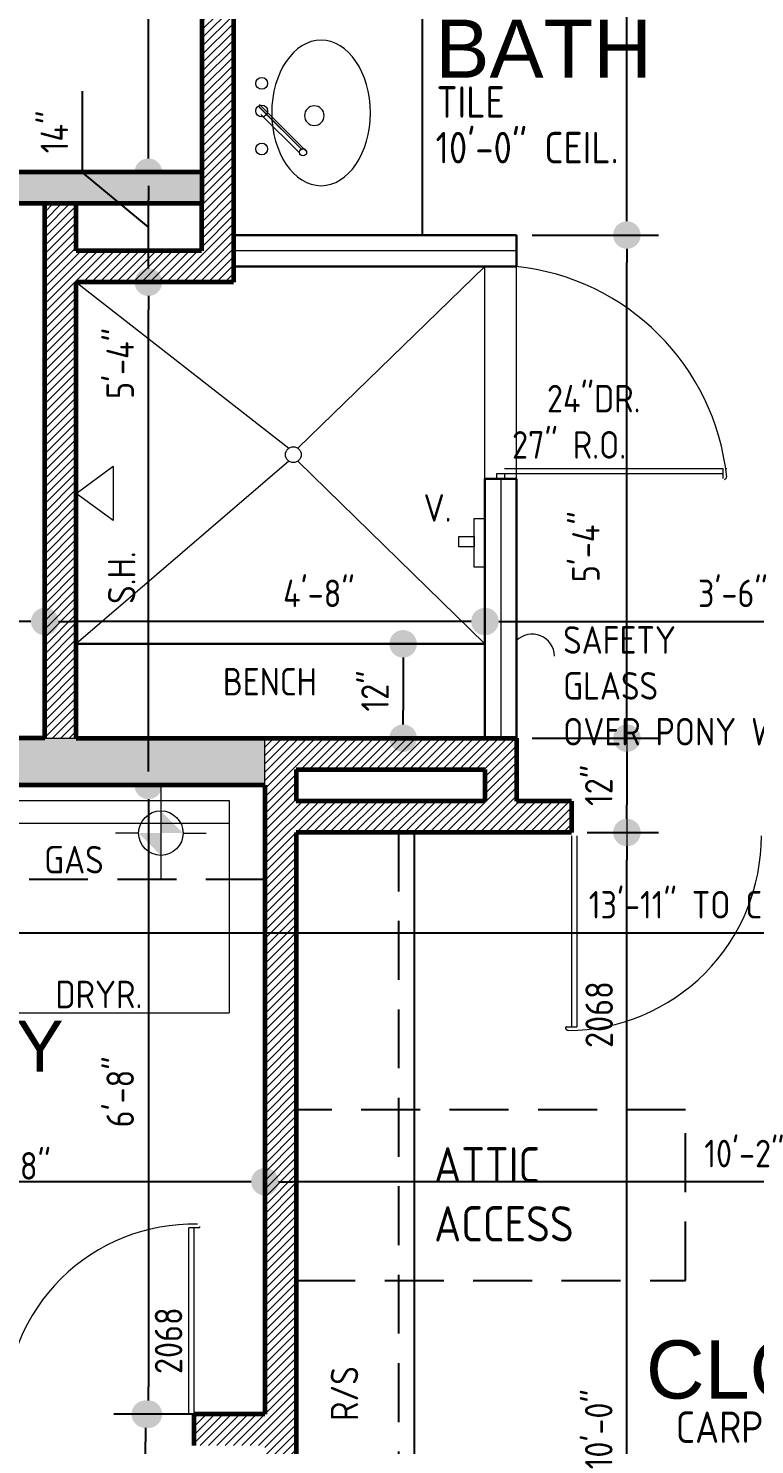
# Model space of a CAD drawing. Header units: feet. Extents: x 57903 to 63568, y -124112 to -112262.
# Drawn here: x 63215.2 to 63307.6, y -123624.6 to -123444.4 of the extents above; entities that cross this region are included whole.
import ezdxf

# ---------------------------------------------------------------- set-up
doc = ezdxf.new("R2010")
doc.units = ezdxf.units.FT
doc.header["$LTSCALE"] = 30
doc.header["$MEASUREMENT"] = 0
doc.linetypes.add('HIDDEN', pattern=[0.375, 0.25, -0.125])
doc.linetypes.add('Solid', pattern=[0])
for name, color, linetype in [('CABS-FLOORPLAN', 4, 'Continuous'), ('ELECTRICAL', 164, 'HIDDEN'), ('TEXT', 7, 'Continuous')]:
    doc.layers.add(name, color=color, linetype=linetype)
for name, color, linetype, lineweight in [('DIMS', 137, 'Continuous', 15), ('DOORS', 157, 'Continuous', 9), ('DOORTEXT', 253, 'Continuous', 20), ('ELECTRICAL WALLS', 65, 'Continuous', 9), ('FIXTURES', 2, 'Continuous', 15), ('HATCH', 123, 'Continuous', 0), ('L1', 251, 'Continuous', 13), ('MISC', 3, 'Continuous', 30), ('ROOM LBLS', 253, 'Continuous', 30), ('TEXT LBLS', 81, 'Continuous', 18), ('WALLS', 7, 'Continuous', 60)]:
    doc.layers.add(name, color=color, linetype=linetype, lineweight=lineweight)
doc.styles.add('ARCH', font='ARCHITXT.SHX')
doc.styles.add('SWIS72', font='swissel.ttf', dxfattribs={"height": 4.5})
doc.styles.add('TEXT1', font='ARCHITXT.shx')
doc.dimstyles.new('ARCHITECTURAL', dxfattribs={"dimtxt": 3.5, "dimasz": 3.5, "dimexe": 4, "dimexo": 2, "dimgap": 1.5, "dimtad": 1, "dimdec": 1, "dimzin": 3, "dimdsep": 46, "dimlunit": 4, "dimtxsty": 'ARCH', "dimblk": 'DOT', "dimcen": 0.0625, "dimadec": 0, "dimazin": 0, "dimtfac": 1, "dimtdec": 1, "dimtix": 1, "dimtofl": 0, "dimtmove": 1, "dimatfit": 2, "dimldrblk": 'DOTSMALL', "dimfxl": 1, "dimtolj": 1, "dimtzin": 0, "dimarcsym": 0})

# ---------------------------------------------------------------- blocks, each defined once
blk = doc.blocks.new('_Dot')
at = {"layer": 'DIMS', "color": 0, "lineweight": -2}
blk.add_line((-0.5, 0), (-1, 0), dxfattribs=at)
at = {"layer": 'DIMS', "color": 0, "const_width": 0.5}
blk.add_lwpolyline([(-0.25, 0, 1), (0.25, 0, 1)], format="xyb", close=True, dxfattribs=at)
blk = doc.blocks.new('*D726')
at = {"layer": 'Defpoints', "color": 0, "linetype": 'Solid', "transparency": 16777216}
for p in [(63177.31, -123581.18), (63245.31, -123586.34), (63177.31, -123591.16)]:
    blk.add_point(p, dxfattribs=at)
at = {"layer": 'DIMS', "color": 0, "linetype": 'Solid', "lineweight": -2, "transparency": 16777216}
for p, q in [((63177.31, -123583.18), (63177.31, -123595.16)), ((63245.31, -123588.34), (63245.31, -123595.16)), ((63241.81, -123591.16), (63180.81, -123591.16))]:
    blk.add_line(p, q, dxfattribs=at)
at = {"layer": 'DIMS', "color": 0, "linetype": 'Solid', "lineweight": -2, "transparency": 16777216, "xscale": 3.5, "yscale": 3.5, "zscale": 3.5, "rotation": 180}
blk.add_blockref('_Dot', (63177.31, -123591.16), dxfattribs=at)
at = {"layer": 'DIMS', "color": 0, "linetype": 'Solid', "lineweight": -2, "transparency": 16777216, "xscale": 3.5, "yscale": 3.5, "zscale": 3.5}
blk.add_blockref('_Dot', (63245.31, -123591.16), dxfattribs=at)
at = {"layer": 'DIMS', "color": 0, "linetype": 'Solid', "transparency": 16777216, "insert": (63213.58, -123589.15), "char_height": 3.5, "attachment_point": 5, "style": 'ARCH'}
blk.add_mtext('\\A1;5\'-8"', dxfattribs=at)
blk = doc.blocks.new('_DotSmall')
at = {"layer": 'DIMS', "color": 0, "const_width": 0.5}
blk.add_lwpolyline([(-0.0625, 0, 1), (0.0625, 0, 1)], format="xyb", close=True, dxfattribs=at)
blk = doc.blocks.new('*D727')
at = {"layer": 'Defpoints', "color": 0, "linetype": 'Solid', "transparency": 16777216}
for p in [(63367.31, -123582.89), (63245.31, -123586.34), (63245.31, -123591.16)]:
    blk.add_point(p, dxfattribs=at)
at = {"layer": 'DIMS', "color": 0, "linetype": 'Solid', "lineweight": -2, "transparency": 16777216}
for p, q in [((63367.31, -123584.89), (63367.31, -123595.16)), ((63245.31, -123588.34), (63245.31, -123595.16)), ((63363.81, -123591.16), (63248.81, -123591.16))]:
    blk.add_line(p, q, dxfattribs=at)
at = {"layer": 'DIMS', "color": 0, "linetype": 'Solid', "lineweight": -2, "transparency": 16777216, "xscale": 3.5, "yscale": 3.5, "zscale": 3.5, "rotation": 180}
blk.add_blockref('_Dot', (63245.31, -123591.16), dxfattribs=at)
at = {"layer": 'DIMS', "color": 0, "linetype": 'Solid', "lineweight": -2, "transparency": 16777216, "xscale": 3.5, "yscale": 3.5, "zscale": 3.5}
blk.add_blockref('_Dot', (63367.31, -123591.16), dxfattribs=at)
at = {"layer": 'DIMS', "color": 0, "linetype": 'Solid', "transparency": 16777216, "insert": (63306.31, -123587.58), "char_height": 3.5, "attachment_point": 5, "style": 'ARCH'}
blk.add_mtext('\\A1;10\'-2"', dxfattribs=at)
blk = doc.blocks.new('*D732')
at = {"layer": 'Defpoints', "color": 0, "linetype": 'Solid', "transparency": 16777216}
for p in [(63217.31, -123519.9), (63217.31, -123534.74), (63273.31, -123534.74)]:
    blk.add_point(p, dxfattribs=at)
at = {"layer": 'DIMS', "color": 0, "linetype": 'Solid', "lineweight": -2, "transparency": 16777216}
for p, q in [((63217.31, -123532.74), (63217.31, -123515.9)), ((63273.31, -123532.74), (63273.31, -123515.9)), ((63269.81, -123519.9), (63220.81, -123519.9))]:
    blk.add_line(p, q, dxfattribs=at)
at = {"layer": 'DIMS', "color": 0, "linetype": 'Solid', "lineweight": -2, "transparency": 16777216, "xscale": 3.5, "yscale": 3.5, "zscale": 3.5, "rotation": 180}
blk.add_blockref('_Dot', (63217.31, -123519.9), dxfattribs=at)
at = {"layer": 'DIMS', "color": 0, "linetype": 'Solid', "lineweight": -2, "transparency": 16777216, "xscale": 3.5, "yscale": 3.5, "zscale": 3.5}
blk.add_blockref('_Dot', (63273.31, -123519.9), dxfattribs=at)
at = {"layer": 'DIMS', "color": 0, "linetype": 'Solid', "transparency": 16777216, "insert": (63252.19, -123516.32), "char_height": 3.5, "attachment_point": 5, "style": 'ARCH'}
blk.add_mtext('\\A1;4\'-8"', dxfattribs=at)
blk = doc.blocks.new('*D733')
at = {"layer": 'Defpoints', "color": 0, "linetype": 'Solid', "transparency": 16777216}
for p in [(63149.31, -123519.9), (63149.31, -123532.74), (63217.31, -123534.74)]:
    blk.add_point(p, dxfattribs=at)
at = {"layer": 'DIMS', "color": 0, "linetype": 'Solid', "lineweight": -2, "transparency": 16777216}
for p, q in [((63149.31, -123530.74), (63149.31, -123515.9)), ((63217.31, -123532.74), (63217.31, -123515.9)), ((63213.81, -123519.9), (63152.81, -123519.9))]:
    blk.add_line(p, q, dxfattribs=at)
at = {"layer": 'DIMS', "color": 0, "linetype": 'Solid', "lineweight": -2, "transparency": 16777216, "xscale": 3.5, "yscale": 3.5, "zscale": 3.5, "rotation": 180}
blk.add_blockref('_Dot', (63149.31, -123519.9), dxfattribs=at)
at = {"layer": 'DIMS', "color": 0, "linetype": 'Solid', "lineweight": -2, "transparency": 16777216, "xscale": 3.5, "yscale": 3.5, "zscale": 3.5}
blk.add_blockref('_Dot', (63217.31, -123519.9), dxfattribs=at)
at = {"layer": 'DIMS', "color": 0, "linetype": 'Solid', "transparency": 16777216, "insert": (63174.01, -123516.32), "char_height": 3.5, "attachment_point": 5, "style": 'ARCH'}
blk.add_mtext('\\A1;5\'-8"', dxfattribs=at)
blk = doc.blocks.new('*D651')
at = {"layer": 'Defpoints', "color": 0, "linetype": 'Solid', "transparency": 16777216}
for p in [(63237.31, -123431.13), (63237.31, -123456.56), (63149.31, -123458.73)]:
    blk.add_point(p, dxfattribs=at)
at = {"layer": 'DIMS', "color": 0, "linetype": 'Solid', "lineweight": -2, "transparency": 16777216}
for p, q in [((63149.31, -123456.73), (63149.31, -123427.13)), ((63237.31, -123454.56), (63237.31, -123427.13)), ((63152.81, -123431.13), (63233.81, -123431.13))]:
    blk.add_line(p, q, dxfattribs=at)
at = {"layer": 'DIMS', "color": 0, "linetype": 'Solid', "lineweight": -2, "transparency": 16777216, "xscale": 3.5, "yscale": 3.5, "zscale": 3.5, "rotation": 180}
blk.add_blockref('_Dot', (63149.31, -123431.13), dxfattribs=at)
at = {"layer": 'DIMS', "color": 0, "linetype": 'Solid', "lineweight": -2, "transparency": 16777216, "xscale": 3.5, "yscale": 3.5, "zscale": 3.5}
blk.add_blockref('_Dot', (63237.31, -123431.13), dxfattribs=at)
at = {"layer": 'DIMS', "color": 0, "linetype": 'Solid', "transparency": 16777216, "insert": (63193.31, -123427.55), "char_height": 3.5, "attachment_point": 5, "style": 'ARCH'}
blk.add_mtext('\\A1;7\'-4" GB BRACE PANEL', dxfattribs=at)
blk = doc.blocks.new('*D652')
at = {"layer": 'Defpoints', "color": 0, "linetype": 'Solid', "transparency": 16777216}
for p in [(63367.31, -123431.51), (63237.31, -123441.22), (63367.31, -123461.55)]:
    blk.add_point(p, dxfattribs=at)
at = {"layer": 'DIMS', "color": 0, "linetype": 'Solid', "lineweight": -2, "transparency": 16777216}
for p, q in [((63237.31, -123439.22), (63237.31, -123427.51)), ((63367.31, -123459.55), (63367.31, -123427.51)), ((63240.81, -123431.51), (63363.81, -123431.51))]:
    blk.add_line(p, q, dxfattribs=at)
at = {"layer": 'DIMS', "color": 0, "linetype": 'Solid', "lineweight": -2, "transparency": 16777216, "xscale": 3.5, "yscale": 3.5, "zscale": 3.5, "rotation": 180}
blk.add_blockref('_Dot', (63237.31, -123431.51), dxfattribs=at)
at = {"layer": 'DIMS', "color": 0, "linetype": 'Solid', "lineweight": -2, "transparency": 16777216, "xscale": 3.5, "yscale": 3.5, "zscale": 3.5}
blk.add_blockref('_Dot', (63367.31, -123431.51), dxfattribs=at)
at = {"layer": 'DIMS', "color": 0, "linetype": 'Solid', "transparency": 16777216, "insert": (63308.95, -123427.92), "char_height": 3.5, "attachment_point": 5, "style": 'ARCH'}
blk.add_mtext('\\A1;10\'-10"', dxfattribs=at)
blk = doc.blocks.new('*D679')
at = {"layer": 'Defpoints', "color": 0, "linetype": 'Solid', "transparency": 16777216}
for p in [(63230.34, -123462.74), (63230.49, -123462.74), (63230.34, -123476.74)]:
    blk.add_point(p, dxfattribs=at)
at = {"layer": 'DIMS', "color": 0, "linetype": 'Solid', "lineweight": -2, "transparency": 16777216}
for p, q in [((63222.11, -123462.79), (63222.11, -123452.45)), ((63230.49, -123469.74), (63222.11, -123462.79)), ((63232.34, -123462.74), (63234.49, -123462.74)), ((63230.49, -123473.24), (63230.49, -123466.24)), ((63232.34, -123476.74), (63234.49, -123476.74))]:
    blk.add_line(p, q, dxfattribs=at)
at = {"layer": 'DIMS', "color": 0, "linetype": 'Solid', "lineweight": -2, "transparency": 16777216, "xscale": 3.5, "yscale": 3.5, "zscale": 3.5}
for p, rotation in [((63230.49, -123462.74), 90), ((63230.49, -123476.74), 270)]:
    blk.add_blockref('_Dot', p, dxfattribs=dict(at, rotation=rotation))
at = {"layer": 'DIMS', "color": 0, "linetype": 'Solid', "transparency": 16777216, "insert": (63218.53, -123457.62), "char_height": 3.5, "attachment_point": 5, "rotation": 90, "style": 'ARCH'}
blk.add_mtext('\\A1;14"', dxfattribs=at)
blk = doc.blocks.new('*D680')
at = {"layer": 'Defpoints', "color": 0, "linetype": 'Solid', "transparency": 16777216}
for p in [(63237.45, -123540.74), (63230.49, -123620.74), (63241.27, -123620.74)]:
    blk.add_point(p, dxfattribs=at)
at = {"layer": 'DIMS', "color": 0, "linetype": 'Solid', "lineweight": -2, "transparency": 16777216}
for p, q in [((63235.45, -123540.74), (63226.49, -123540.74)), ((63230.49, -123544.24), (63230.49, -123617.24)), ((63239.27, -123620.74), (63226.49, -123620.74))]:
    blk.add_line(p, q, dxfattribs=at)
at = {"layer": 'DIMS', "color": 0, "linetype": 'Solid', "lineweight": -2, "transparency": 16777216, "xscale": 3.5, "yscale": 3.5, "zscale": 3.5}
for p, rotation in [((63230.49, -123540.74), 90), ((63230.49, -123620.74), 270)]:
    blk.add_blockref('_Dot', p, dxfattribs=dict(at, rotation=rotation))
at = {"layer": 'DIMS', "color": 0, "linetype": 'Solid', "transparency": 16777216, "insert": (63226.91, -123579.73), "char_height": 3.5, "attachment_point": 5, "rotation": 90, "style": 'ARCH'}
blk.add_mtext('\\A1;6\'-8"', dxfattribs=at)
blk = doc.blocks.new('*D681')
at = {"layer": 'Defpoints', "color": 0, "linetype": 'Solid', "transparency": 16777216}
for p in [(63230.49, -123398.74), (63232.6, -123398.74), (63220.59, -123462.74)]:
    blk.add_point(p, dxfattribs=at)
at = {"layer": 'DIMS', "color": 0, "linetype": 'Solid', "lineweight": -2, "transparency": 16777216}
for p, q in [((63230.6, -123398.74), (63226.49, -123398.74)), ((63230.49, -123459.24), (63230.49, -123402.24)), ((63222.59, -123462.74), (63234.49, -123462.74))]:
    blk.add_line(p, q, dxfattribs=at)
at = {"layer": 'DIMS', "color": 0, "linetype": 'Solid', "lineweight": -2, "transparency": 16777216, "xscale": 3.5, "yscale": 3.5, "zscale": 3.5}
for p, rotation in [((63230.49, -123398.74), 90), ((63230.49, -123462.74), 270)]:
    blk.add_blockref('_Dot', p, dxfattribs=dict(at, rotation=rotation))
at = {"layer": 'DIMS', "color": 0, "linetype": 'Solid', "transparency": 16777216, "insert": (63225.49, -123418.13), "char_height": 3.5, "attachment_point": 5, "rotation": 90, "style": 'ARCH'}
blk.add_mtext('\\A1;5\'-4"', dxfattribs=at)
blk = doc.blocks.new('*D682')
at = {"layer": 'Defpoints', "color": 0, "linetype": 'Solid', "transparency": 16777216}
for p in [(63224.18, -123476.74), (63230.49, -123476.74), (63237.45, -123540.74)]:
    blk.add_point(p, dxfattribs=at)
at = {"layer": 'DIMS', "color": 0, "linetype": 'Solid', "lineweight": -2, "transparency": 16777216}
for p, q in [((63226.18, -123476.74), (63234.49, -123476.74)), ((63230.49, -123537.24), (63230.49, -123480.24)), ((63235.45, -123540.74), (63226.49, -123540.74))]:
    blk.add_line(p, q, dxfattribs=at)
at = {"layer": 'DIMS', "color": 0, "linetype": 'Solid', "lineweight": -2, "transparency": 16777216, "xscale": 3.5, "yscale": 3.5, "zscale": 3.5}
for p, rotation in [((63230.49, -123476.74), 90), ((63230.49, -123540.74), 270)]:
    blk.add_blockref('_Dot', p, dxfattribs=dict(at, rotation=rotation))
at = {"layer": 'DIMS', "color": 0, "linetype": 'Solid', "transparency": 16777216, "insert": (63226.91, -123487.07), "char_height": 3.5, "attachment_point": 5, "rotation": 90, "style": 'ARCH'}
blk.add_mtext('\\A1;5\'-4"', dxfattribs=at)
blk = doc.blocks.new('*D683')
at = {"layer": 'Defpoints', "color": 0, "linetype": 'Solid', "transparency": 16777216}
for p in [(63230.11, -123620.74), (63241.27, -123620.74), (63244.25, -123666.74)]:
    blk.add_point(p, dxfattribs=at)
at = {"layer": 'DIMS', "color": 0, "linetype": 'Solid', "lineweight": -2, "transparency": 16777216}
for p, q in [((63239.27, -123620.74), (63226.11, -123620.74)), ((63230.11, -123663.24), (63230.11, -123624.24)), ((63242.25, -123666.74), (63226.11, -123666.74))]:
    blk.add_line(p, q, dxfattribs=at)
at = {"layer": 'DIMS', "color": 0, "linetype": 'Solid', "lineweight": -2, "transparency": 16777216, "xscale": 3.5, "yscale": 3.5, "zscale": 3.5}
for p, rotation in [((63230.11, -123620.74), 90), ((63230.11, -123666.74), 270)]:
    blk.add_blockref('_Dot', p, dxfattribs=dict(at, rotation=rotation))
at = {"layer": 'DIMS', "color": 0, "linetype": 'Solid', "transparency": 16777216, "insert": (63226.91, -123633.75), "char_height": 3.5, "attachment_point": 5, "rotation": 90, "style": 'ARCH'}
blk.add_mtext('\\A1;3\'-10"', dxfattribs=at)
blk = doc.blocks.new('*D692')
at = {"layer": 'Defpoints', "color": 0, "linetype": 'Solid', "transparency": 16777216}
for p in [(63284.31, -123546.74), (63291.37, -123546.74), (63300.12, -123666.74)]:
    blk.add_point(p, dxfattribs=at)
at = {"layer": 'DIMS', "color": 0, "linetype": 'Solid', "lineweight": -2, "transparency": 16777216}
for p, q in [((63286.31, -123546.74), (63295.37, -123546.74)), ((63291.37, -123663.24), (63291.37, -123550.24)), ((63298.12, -123666.74), (63287.37, -123666.74))]:
    blk.add_line(p, q, dxfattribs=at)
at = {"layer": 'DIMS', "color": 0, "linetype": 'Solid', "lineweight": -2, "transparency": 16777216, "xscale": 3.5, "yscale": 3.5, "zscale": 3.5}
for p, rotation in [((63291.37, -123546.74), 90), ((63291.37, -123666.74), 270)]:
    blk.add_blockref('_Dot', p, dxfattribs=dict(at, rotation=rotation))
at = {"layer": 'DIMS', "color": 0, "linetype": 'Solid', "transparency": 16777216, "insert": (63287.79, -123622.65), "char_height": 3.5, "attachment_point": 5, "rotation": 90, "style": 'ARCH'}
blk.add_mtext('\\A1;10\'-0"', dxfattribs=at)
blk = doc.blocks.new('*D693')
at = {"layer": 'Defpoints', "color": 0, "linetype": 'Solid', "transparency": 16777216}
for p in [(63277.31, -123470.74), (63291.37, -123470.74), (63277.31, -123534.74)]:
    blk.add_point(p, dxfattribs=at)
at = {"layer": 'DIMS', "color": 0, "linetype": 'Solid', "lineweight": -2, "transparency": 16777216}
for p, q in [((63279.31, -123470.74), (63295.37, -123470.74)), ((63291.37, -123531.24), (63291.37, -123474.24)), ((63279.31, -123534.74), (63295.37, -123534.74))]:
    blk.add_line(p, q, dxfattribs=at)
at = {"layer": 'DIMS', "color": 0, "linetype": 'Solid', "lineweight": -2, "transparency": 16777216, "xscale": 3.5, "yscale": 3.5, "zscale": 3.5}
for p, rotation in [((63291.37, -123470.74), 90), ((63291.37, -123534.74), 270)]:
    blk.add_blockref('_Dot', p, dxfattribs=dict(at, rotation=rotation))
at = {"layer": 'DIMS', "color": 0, "linetype": 'Solid', "transparency": 16777216, "insert": (63286.15, -123510.38), "char_height": 3.5, "attachment_point": 5, "rotation": 90, "style": 'ARCH'}
blk.add_mtext('\\A1;5\'-4"', dxfattribs=at)
blk = doc.blocks.new('*D694')
at = {"layer": 'Defpoints', "color": 0, "linetype": 'Solid', "transparency": 16777216}
for p in [(63271.31, -123400.74), (63291.37, -123400.74), (63277.31, -123470.74)]:
    blk.add_point(p, dxfattribs=at)
at = {"layer": 'DIMS', "color": 0, "linetype": 'Solid', "lineweight": -2, "transparency": 16777216}
for p, q in [((63273.31, -123400.74), (63295.37, -123400.74)), ((63291.37, -123467.24), (63291.37, -123404.24)), ((63279.31, -123470.74), (63295.37, -123470.74))]:
    blk.add_line(p, q, dxfattribs=at)
at = {"layer": 'DIMS', "color": 0, "linetype": 'Solid', "lineweight": -2, "transparency": 16777216, "xscale": 3.5, "yscale": 3.5, "zscale": 3.5}
for p, rotation in [((63291.37, -123400.74), 90), ((63291.37, -123470.74), 270)]:
    blk.add_blockref('_Dot', p, dxfattribs=dict(at, rotation=rotation))
at = {"layer": 'DIMS', "color": 0, "linetype": 'Solid', "transparency": 16777216, "insert": (63287.79, -123410.14), "char_height": 3.5, "attachment_point": 5, "rotation": 90, "style": 'ARCH'}
blk.add_mtext('\\A1;5\'-10"', dxfattribs=at)
blk = doc.blocks.new('*D696')
at = {"layer": 'Defpoints', "color": 0, "linetype": 'Solid', "transparency": 16777216}
for p in [(63277.31, -123534.74), (63284.31, -123546.74), (63291.37, -123546.74)]:
    blk.add_point(p, dxfattribs=at)
at = {"layer": 'DIMS', "color": 0, "linetype": 'Solid', "lineweight": -2, "transparency": 16777216}
for p, q in [((63279.31, -123534.74), (63295.37, -123534.74)), ((63291.37, -123538.24), (63291.37, -123543.24)), ((63286.31, -123546.74), (63295.37, -123546.74))]:
    blk.add_line(p, q, dxfattribs=at)
at = {"layer": 'DIMS', "color": 0, "linetype": 'Solid', "lineweight": -2, "transparency": 16777216, "xscale": 3.5, "yscale": 3.5, "zscale": 3.5}
for p, rotation in [((63291.37, -123534.74), 90), ((63291.37, -123546.74), 270)]:
    blk.add_blockref('_Dot', p, dxfattribs=dict(at, rotation=rotation))
at = {"layer": 'DIMS', "color": 0, "linetype": 'Solid', "transparency": 16777216, "insert": (63287.79, -123540.74), "char_height": 3.5, "attachment_point": 5, "rotation": 90, "style": 'ARCH'}
blk.add_mtext('\\A1;12"', dxfattribs=at)
blk = doc.blocks.new('*D708')
at = {"layer": 'Defpoints', "color": 0, "linetype": 'Solid', "transparency": 16777216}
for p in [(63367.31, -123527.28), (63200.31, -123532.74), (63367.31, -123559.52)]:
    blk.add_point(p, dxfattribs=at)
at = {"layer": 'DIMS', "color": 0, "linetype": 'Solid', "lineweight": -2, "transparency": 16777216}
for p, q in [((63367.31, -123529.28), (63367.31, -123563.52)), ((63200.31, -123534.74), (63200.31, -123563.52)), ((63203.81, -123559.52), (63363.81, -123559.52))]:
    blk.add_line(p, q, dxfattribs=at)
at = {"layer": 'DIMS', "color": 0, "linetype": 'Solid', "lineweight": -2, "transparency": 16777216, "xscale": 3.5, "yscale": 3.5, "zscale": 3.5, "rotation": 180}
blk.add_blockref('_Dot', (63200.31, -123559.52), dxfattribs=at)
at = {"layer": 'DIMS', "color": 0, "linetype": 'Solid', "lineweight": -2, "transparency": 16777216, "xscale": 3.5, "yscale": 3.5, "zscale": 3.5}
blk.add_blockref('_Dot', (63367.31, -123559.52), dxfattribs=at)
at = {"layer": 'DIMS', "color": 0, "linetype": 'Solid', "transparency": 16777216, "insert": (63307.03, -123555.93), "char_height": 3.5, "attachment_point": 5, "style": 'ARCH'}
blk.add_mtext('\\A1;13\'-11" TO CL. TO W.C.', dxfattribs=at)
blk = doc.blocks.new('*D744')
at = {"layer": 'Defpoints', "color": 0, "linetype": 'Solid', "transparency": 16777216}
for p in [(63273.31, -123522.74), (63262.9, -123534.74), (63273.31, -123534.74)]:
    blk.add_point(p, dxfattribs=at)
at = {"layer": 'DIMS', "color": 0, "linetype": 'Solid', "lineweight": -2, "transparency": 16777216}
for p, q in [((63271.31, -123522.74), (63258.9, -123522.74)), ((63262.9, -123526.24), (63262.9, -123531.24)), ((63271.31, -123534.74), (63258.9, -123534.74))]:
    blk.add_line(p, q, dxfattribs=at)
at = {"layer": 'DIMS', "color": 0, "linetype": 'Solid', "lineweight": -2, "transparency": 16777216, "xscale": 3.5, "yscale": 3.5, "zscale": 3.5}
for p, rotation in [((63262.9, -123522.74), 90), ((63262.9, -123534.74), 270)]:
    blk.add_blockref('_Dot', p, dxfattribs=dict(at, rotation=rotation))
at = {"layer": 'DIMS', "color": 0, "linetype": 'Solid', "transparency": 16777216, "insert": (63259.32, -123528.74), "char_height": 3.5, "attachment_point": 5, "rotation": 90, "style": 'ARCH'}
blk.add_mtext('\\A1;12"', dxfattribs=at)
blk = doc.blocks.new('*D750')
at = {"layer": 'Defpoints', "color": 0, "linetype": 'Solid', "transparency": 16777216}
for p in [(63271.31, -123400.74), (63291.37, -123400.74), (63277.31, -123470.74)]:
    blk.add_point(p, dxfattribs=at)
at = {"layer": 'DIMS', "color": 0, "linetype": 'Solid', "lineweight": -2, "transparency": 16777216}
for p, q in [((63273.31, -123400.74), (63295.37, -123400.74)), ((63291.37, -123467.24), (63291.37, -123404.24)), ((63279.31, -123470.74), (63295.37, -123470.74))]:
    blk.add_line(p, q, dxfattribs=at)
at = {"layer": 'DIMS', "color": 0, "linetype": 'Solid', "lineweight": -2, "transparency": 16777216, "xscale": 3.5, "yscale": 3.5, "zscale": 3.5}
for p, rotation in [((63291.37, -123400.74), 90), ((63291.37, -123470.74), 270)]:
    blk.add_blockref('_Dot', p, dxfattribs=dict(at, rotation=rotation))
at = {"layer": 'DIMS', "color": 0, "linetype": 'Solid', "transparency": 16777216, "insert": (63287.79, -123410.14), "char_height": 3.5, "attachment_point": 5, "rotation": 90, "style": 'ARCH'}
blk.add_mtext('\\A1;5\'-10"', dxfattribs=at)
blk = doc.blocks.new('*D615')
at = {"layer": 'Defpoints', "color": 0, "linetype": 'Solid', "transparency": 16777216}
for p in [(63315.31, -123519.9), (63273.31, -123522.74), (63315.31, -123527.1)]:
    blk.add_point(p, dxfattribs=at)
at = {"layer": 'DIMS', "color": 0, "linetype": 'Solid', "lineweight": -2, "transparency": 16777216}
for p, q in [((63273.31, -123520.74), (63273.31, -123515.9)), ((63315.31, -123525.1), (63315.31, -123515.9)), ((63276.81, -123519.9), (63311.81, -123519.9))]:
    blk.add_line(p, q, dxfattribs=at)
at = {"layer": 'DIMS', "color": 0, "linetype": 'Solid', "lineweight": -2, "transparency": 16777216, "xscale": 3.5, "yscale": 3.5, "zscale": 3.5, "rotation": 180}
blk.add_blockref('_Dot', (63273.31, -123519.9), dxfattribs=at)
at = {"layer": 'DIMS', "color": 0, "linetype": 'Solid', "lineweight": -2, "transparency": 16777216, "xscale": 3.5, "yscale": 3.5, "zscale": 3.5}
blk.add_blockref('_Dot', (63315.31, -123519.9), dxfattribs=at)
at = {"layer": 'DIMS', "color": 0, "linetype": 'Solid', "transparency": 16777216, "insert": (63304.85, -123516.32), "char_height": 3.5, "attachment_point": 5, "style": 'ARCH'}
blk.add_mtext('\\A1;3\'-6"', dxfattribs=at)

msp = doc.modelspace()

# ---------------------------------------------------------------- hatches: boundary and pattern name
at = {"layer": 'HATCH', "linetype": 'Solid'}
h = msp.add_hatch(dxfattribs=at)
h.set_pattern_fill('ANSI31', color=256, scale=6, style=0)
h.set_pattern_definition([(45, (-23264.375, -1250.8358), (-0.530330086, 0.530330086), [])])
h.paths.add_polyline_path([(63221.31, -123466.74), (63221.31, -123472.74), (63237.23, -123472.74), (63237.23, -123466.74)], flags=16)
h.paths.add_polyline_path([(63153.31, -123534.74), (63153.31, -123540.74), (63153.31, -123544.74), (63149.31, -123544.74), (63149.31, -123497.34), (63153.31, -123497.34)])
h.paths.add_polyline_path([(63237.31, -123466.74), (63217.31, -123466.74), (63217.31, -123534.74), (63221.31, -123534.74), (63221.31, -123476.74), (63241.31, -123476.74), (63241.31, -123394.74), (63231.5, -123394.74), (63231.5, -123398.74), (63237.31, -123398.74)])
h.paths.add_polyline_path([(63153.31, -123466.74), (63149.31, -123466.74), (63149.31, -123473.34), (63153.31, -123473.34)])
at = {"layer": 'HATCH'}
h = msp.add_hatch(color=9, dxfattribs=at)
h.dxf.hatch_style = 1
h.set_gradient(color1=(199, 200, 202), color2=(147, 149, 152), name='INVCYLINDER')
h.paths.add_polyline_path([(63025.7, -123493.35), (63025.7, -123493.21), (63025.33, -123493.21), (63025.33, -123493.35)])
h.paths.add_polyline_path([(63153.31, -123534.74), (63217.31, -123534.74), (63221.31, -123534.74), (63245.31, -123534.74), (63245.31, -123540.74), (63181.31, -123540.74), (63177.31, -123540.74), (63153.31, -123540.74)])
h.paths.add_polyline_path([(63213.82, -123540.74), (63186.87, -123540.74), (63186.87, -123534.74), (63213.82, -123534.74)], flags=17)
h.paths.add_polyline_path([(63087.31, -123532.24), (63093.31, -123532.24), (63093.31, -123560.74), (63087.31, -123560.74)])
h.paths.add_polyline_path([(63093.31, -123503.26), (63087.31, -123503.26), (63087.31, -123494.74), (63087.31, -123490.74), (63087.31, -123462.74), (63093.31, -123462.74)])
at = {"layer": 'HATCH', "linetype": 'Solid'}
msp.add_hatch(color=256, dxfattribs=at).paths.add_polyline_path([(63237.31, -123462.74), (63149.31, -123462.74), (63149.31, -123466.74), (63237.31, -123466.74)])
h = msp.add_hatch(dxfattribs=at)
h.set_pattern_fill('ANSI31', color=256, scale=6, style=0)
h.paths.add_polyline_path([(63277.31, -123534.74), (63245.31, -123534.74), (63245.31, -123540.74), (63245.31, -123620.74), (63236.31, -123620.74), (63236.31, -123624.74), (63245.31, -123624.74), (63245.31, -123660.74), (63249.31, -123660.74), (63249.31, -123546.74), (63284.31, -123546.74), (63284.31, -123542.74), (63277.31, -123542.74)])
h.paths.add_polyline_path([(63249.31, -123538.74), (63273.31, -123538.74), (63273.31, -123542.74), (63249.31, -123542.74)], flags=16)

# ---------------------------------------------------------------- linework, layer by layer
at = {"layer": 'CABS-FLOORPLAN', "color": 4}
for p, q in [((63265.31, -123400.74), (63265.31, -123470.74)), ((63264.31, -123546.74), (63264.31, -123645.74))]:
    msp.add_line(p, q, dxfattribs=at)
at = {"layer": 'CABS-FLOORPLAN', "color": 4, "linetype": 'HIDDEN'}
for p, q in [((63262.31, -123546.74), (63262.31, -123647.74)), ((63245.31, -123552.74), (63181.06, -123552.74))]:
    msp.add_line(p, q, dxfattribs=at)
at = {"layer": 'DIMS', "linetype": 'Solid'}
msp.add_line((63291.37, -123531.24), (63291.37, -123550.24), dxfattribs=at)
at = {"layer": 'DIMS'}
msp.add_arc((63279.32, -123524.35), 2.85, 1.1445, 134.9094, dxfattribs=at)
at = {"layer": 'DOORS'}
for p, q in [((63275.81, -123500.42), (63303.62, -123500.42)), ((63275.81, -123501.09), (63303.62, -123501.09)), ((63303.62, -123501.7), (63303.62, -123500.42)), ((63304.05, -123500.42), (63304.06, -123500.42)), ((63284.31, -123547.15), (63284.31, -123571.47)), ((63284.98, -123547.15), (63284.98, -123571.47)), ((63283.69, -123571.47), (63284.98, -123571.47)), ((63284.98, -123571.9), (63284.98, -123571.91)), ((63235.64, -123620.74), (63235.64, -123597.02)), ((63236.92, -123597.02), (63235.64, -123597.02)), ((63236.31, -123620.74), (63236.31, -123597.02))]:
    msp.add_line(p, q, dxfattribs=at)
msp.add_lwpolyline([(63275.81, -123501.74), (63274.81, -123501.74), (63274.81, -123501.07), (63275.81, -123501.07)], close=True, dxfattribs=at)
for centre, radius, start, end in [((63274.12, -123504.68), 30.11, 6.0503, 84.0167), ((63303.72, -123501.5), 0.336, 278.8942, 359.0078), ((63283.8, -123547.24), 24.67, 270.1959, 0.2043), ((63283.69, -123571.6), 0.134, 90, 188.8942), ((63283.89, -123571.57), 0.336, 188.8942, 269.0078), ((63236.2, -123620.46), 23.89, 88.7285, 180.671), ((63236.92, -123596.88), 0.134, 270, 8.8942)]:
    msp.add_arc(centre, radius, start, end, dxfattribs=at)
at = {"layer": 'ELECTRICAL'}
msp.add_lwpolyline([(63249.31, -123582.04), (63249.31, -123603.74), (63298.82, -123603.74), (63298.82, -123582.04)], close=True, dxfattribs=at)
at = {"layer": 'ELECTRICAL WALLS', "color": 251}
for p, q in [((63211.73, -123542.66), (63240.76, -123542.66)), ((63240.76, -123542.66), (63240.76, -123569.69)), ((63211.73, -123545.56), (63240.76, -123545.56)), ((63211.73, -123569.69), (63240.76, -123569.69))]:
    msp.add_line(p, q, dxfattribs=at)
at = {"layer": 'FIXTURES'}
for points in [[(63226.02, -123507.07), (63221.31, -123503.61), (63226.02, -123500.14)], [(63273.31, -123506.81), (63273.31, -123513), (63271.92, -123513), (63271.92, -123506.81)], [(63271.92, -123509.08), (63271.92, -123510.39), (63269.99, -123510.39), (63269.99, -123509.08)]]:
    msp.add_lwpolyline(points, close=True, dxfattribs=at)
at = {"layer": 'HATCH', "linetype": 'Solid'}
for p, q in [((63217.31, -123534.74), (63221.31, -123534.74)), ((63245.31, -123540.74), (63245.31, -123534.74))]:
    msp.add_line(p, q, dxfattribs=at)
at = {"layer": 'L1', "color": 12, "linetype": 'Continuous', "extrusion": (0.707107, 0.707107, -1.83772e-16)}
msp.add_line((63244.82, -123455.39, 11), (63249.72, -123460.29, 11), dxfattribs=at)
at = {"layer": 'L1', "linetype": 'Solid'}
for p, q in [((63277.31, -123472.74), (63241.31, -123472.74)), ((63277.31, -123472.74), (63241.31, -123472.74)), ((63273.31, -123474.74), (63249.5, -123497.85)), ((63273.31, -123501.74), (63273.31, -123474.74)), ((63277.31, -123501.74), (63277.31, -123474.74)), ((63221.31, -123476.74), (63248.37, -123497.85)), ((63248.37, -123499.51), (63221.31, -123522.74)), ((63249.5, -123499.51), (63273.31, -123522.74)), ((63275.31, -123501.74), (63275.31, -123534.74))]:
    msp.add_line(p, q, dxfattribs=at)
at = {"layer": 'L1', "color": 12, "linetype": 'Continuous'}
for centre, radius in [((63244.91, -123451.45, 8.5), 0.75), ((63244.91, -123454.95, 8.5), 0.75), ((63244.91, -123459.79, 8.5), 0.75), ((63250.17, -123460.21, 0.25), 0.456)]:
    msp.add_circle(centre, radius, dxfattribs=at)
at = {"layer": 'L1', "linetype": 'Solid'}
msp.add_circle((63248.93, -123498.68), 1, dxfattribs=at)
at = {"layer": 'L1', "color": 12, "linetype": 'Continuous'}
for start, end in [(90, 270), (270, 90)]:
    msp.add_arc((63251.6, -123455.55), 1.25, start, end, dxfattribs=at)
at = {"layer": 'L1', "color": 12, "linetype": 'Continuous', "extrusion": (0, 0, -1)}
msp.add_ellipse((63252.46, -123455.2, 8), major_axis=(0, -9.26), ratio=0.677743, dxfattribs=at)
at = {"layer": 'L1', "color": 12, "linetype": 'Continuous'}
for points in [[(63250.04, -123459.88, 19.5), (63250.04, -123459.88, 18.75), (63244.47, -123454.31, 18.75), (63244.82, -123454.67, 19.5)], [(63244.65, -123454.15, 9.5), (63245.71, -123455.21, 9.5), (63245.71, -123455.21, 10.25), (63245, -123454.51, 10.25)], [(63250.57, -123460.08, 11), (63250.57, -123460.08, 10.25), (63245, -123454.51, 10.25), (63245.35, -123454.86, 11)]]:
    msp.add_3dface(points, dxfattribs=at)
at = {"layer": 'MISC'}
for p, q in [((63241.31, -123470.74), (63277.31, -123470.74)), ((63241.31, -123470.74), (63277.31, -123470.74)), ((63277.31, -123470.74), (63277.31, -123474.74)), ((63277.31, -123470.74), (63277.31, -123474.74)), ((63241.31, -123474.74), (63277.31, -123474.74)), ((63241.31, -123474.74), (63277.31, -123474.74)), ((63273.31, -123501.74), (63273.31, -123534.74)), ((63273.31, -123501.74), (63277.31, -123501.74)), ((63277.31, -123501.74), (63277.31, -123534.74))]:
    msp.add_line(p, q, dxfattribs=at)
at = {"layer": 'MISC', "linetype": 'Solid'}
msp.add_line((63221.31, -123522.74), (63273.31, -123522.74), dxfattribs=at)
at = {"layer": 'TEXT LBLS'}
for p, q in [((63232.08, -123540.74), (63232.08, -123552.59)), ((63229.25, -123546.82), (63226.31, -123546.82)), ((63234.91, -123546.82), (63237.85, -123546.82))]:
    msp.add_line(p, q, dxfattribs=at)
msp.add_circle((63232.08, -123546.82), 2.83, dxfattribs=at)
msp.add_solid([(63234.91, -123546.82), (63232.08, -123543.99), (63229.25, -123546.82), (63232.08, -123549.65)], dxfattribs=at)
at = {"layer": 'WALLS'}
for p, q in [((63237.31, -123398.74), (63237.31, -123466.74)), ((63241.31, -123400.74), (63241.31, -123476.74)), ((63241.31, -123400.74), (63241.31, -123476.74)), ((63237.31, -123462.74), (63149.31, -123462.74)), ((63237.31, -123466.74), (63149.31, -123466.74)), ((63217.31, -123534.74), (63217.31, -123466.74)), ((63221.31, -123472.74), (63221.31, -123466.74)), ((63237.23, -123466.74), (63221.31, -123466.74)), ((63237.23, -123466.74), (63237.23, -123472.74)), ((63237.23, -123472.74), (63221.31, -123472.74)), ((63221.31, -123534.74), (63221.31, -123476.74)), ((63241.31, -123476.74), (63221.31, -123476.74)), ((63217.31, -123534.74), (63153.31, -123534.74)), ((63249.31, -123538.74), (63249.31, -123542.74)), ((63245.31, -123540.74), (63181.31, -123540.74)), ((63245.31, -123540.74), (63245.31, -123620.74)), ((63273.31, -123542.74), (63249.31, -123542.74)), ((63284.31, -123542.74), (63277.31, -123542.74)), ((63284.31, -123542.74), (63284.31, -123546.74)), ((63249.31, -123546.74), (63249.31, -123660.74)), ((63284.31, -123546.74), (63249.31, -123546.74)), ((63245.31, -123620.74), (63236.31, -123620.74)), ((63236.31, -123624.74), (63236.31, -123620.74))]:
    msp.add_line(p, q, dxfattribs=at)
at = {"layer": 'WALLS', "linetype": 'Solid'}
for p, q in [((63221.31, -123534.74), (63277.31, -123534.74)), ((63249.31, -123534.74), (63273.31, -123534.74)), ((63277.31, -123534.74), (63277.31, -123542.74)), ((63249.31, -123538.74), (63273.31, -123538.74)), ((63273.31, -123538.74), (63273.31, -123542.74))]:
    msp.add_line(p, q, dxfattribs=at)

# ---------------------------------------------------------------- texts
at = {"layer": 'DOORTEXT', "color": 7, "style": 'TEXT1'}
for s, p in [('24"DR.', (63281.2, -123493.3)), ('27" R.O.', (63276.76, -123499.18))]:
    msp.add_text(s, height=3.5, dxfattribs=at).set_placement(p)
for p in [(63289.59, -123574.15), (63234.81, -123615.63)]:
    msp.add_text('2068', height=3.5, rotation=90, dxfattribs=at).set_placement(p)
at = {"layer": 'DOORTEXT', "color": 7, "insert": (63283.26, -123520.5), "char_height": 3.5, "width": 57.285, "attachment_point": 1, "style": 'TEXT1'}
msp.add_mtext('SAFETY\\PGLASS\\POVER PONY WALL', dxfattribs=at)
at = {"layer": 'ROOM LBLS'}
for s, height, style, p in [('BATH', 7.4, 'SWIS72', (63266.99, -123450.73)), ('BENCH ', 3.5, 'TEXT1', (63239.97, -123529.31)), ('UTILITY ', 6.5, 'SWIS72', (63185.92, -123577.17)), ('CLOSET', 7.4, 'SWIS72', (63293.79, -123618.75))]:
    msp.add_text(s, height=height, dxfattribs=dict(at, style=style)).set_placement(p)
at = {"layer": 'TEXT', "style": 'TEXT1'}
for s, p in [('V.', (63265.5, -123507.2)), ('V.', (63265.5, -123507.2)), ('DRYR.', (63218.67, -123569.09))]:
    msp.add_text(s, height=3.5, dxfattribs=at).set_placement(p)
for s, p in [('S.H.', (63228.84, -123517.66)), ('R/S', (63257.19, -123621.6))]:
    msp.add_text(s, height=3.5, rotation=90, dxfattribs=at).set_placement(p)
at = {"layer": 'TEXT', "color": 7, "linetype": 'Solid', "insert": (63266.84, -123586.77), "char_height": 4.5, "width": 48.0246, "attachment_point": 1, "style": 'TEXT1'}
msp.add_mtext('ATTIC\\PACCESS  ', dxfattribs=at)
at = {"layer": 'TEXT LBLS', "color": 253, "style": 'TEXT1'}
for s, p in [('TILE', (63267.14, -123455.81)), ('10\'-0" CEIL.', (63267.02, -123461.62)), ('CARPET', (63297.59, -123624.39))]:
    msp.add_text(s, height=4, dxfattribs=at).set_placement(p)
at = {"layer": 'TEXT LBLS', "style": 'TEXT1'}
msp.add_text('GAS', height=3.5, dxfattribs=at).set_placement((63217.24, -123551.95))

# ---------------------------------------------------------------- dimensions: what is measured, and where the dimension line sits
at = {"layer": 'DIMS', "linetype": 'Solid'}
for base, p1, p2, angle, picture, middle in [((63230.49, -123398.74), (63220.59, -123462.74), (63232.6, -123398.74), 90, '*D681', (63229.07, -123418.13)), ((63291.37, -123400.74), (63277.31, -123470.74), (63271.31, -123400.74), 90, '*D694', (63291.37, -123410.14)), ((63291.37, -123400.74), (63277.31, -123470.74), (63271.31, -123400.74), 90, '*D750', (63291.37, -123410.14)), ((63367.31, -123431.51), (63237.31, -123441.22), (63367.31, -123461.55), 180, '*D652', (63308.95, -123431.51)), ((63291.37, -123470.74), (63277.31, -123534.74), (63277.31, -123470.74), 90, '*D693', (63289.74, -123510.38)), ((63230.49, -123476.74), (63237.45, -123540.74), (63224.18, -123476.74), 90, '*D682', (63230.49, -123487.07)), ((63315.31, -123519.9), (63273.31, -123522.74), (63315.31, -123527.1), 180, '*D615', (63304.85, -123519.9)), ((63230.49, -123620.74), (63237.45, -123540.74), (63241.27, -123620.74), 90, '*D680', (63230.49, -123579.73)), ((63291.37, -123546.74), (63300.12, -123666.74), (63284.31, -123546.74), 90, '*D692', (63291.37, -123622.65)), ((63230.11, -123620.74), (63244.25, -123666.74), (63241.27, -123620.74), 90, '*D683', (63230.49, -123633.75))]:
    dim = msp.add_linear_dim(base=base, p1=p1, p2=p2, angle=angle, dimstyle='ARCHITECTURAL', dxfattribs=at)
    dim.commit()
    dim.dimension.update_dxf_attribs({"geometry": picture, "text_midpoint": middle, "dimtype": 160})
for base, p1, p2, angle, text, picture, middle in [((63237.31, -123431.13), (63149.31, -123458.73), (63237.31, -123456.56), 180, '<> GB BRACE PANEL', '*D651', (63193.31, -123427.55)), ((63262.9, -123534.74), (63273.31, -123522.74), (63273.31, -123534.74), 90, '12"', '*D744', (63259.32, -123528.74)), ((63291.37, -123546.74), (63277.31, -123534.74), (63284.31, -123546.74), 90, '12"', '*D696', (63287.79, -123540.74))]:
    dim = msp.add_linear_dim(base=base, p1=p1, p2=p2, angle=angle, text=text, dimstyle='ARCHITECTURAL', dxfattribs=at)
    dim.commit()
    dim.dimension.update_dxf_attribs({"geometry": picture, "text_midpoint": middle})
for base, p1, p2, angle, text, picture, middle in [((63230.49, -123462.74), (63230.34, -123476.74), (63230.34, -123462.74), 90, '14"', '*D679', (63222.11, -123461.29)), ((63367.31, -123559.52), (63200.31, -123532.74), (63367.31, -123527.28), 180, '<> TO CL. TO W.C.', '*D708', (63307.03, -123559.52))]:
    dim = msp.add_linear_dim(base=base, p1=p1, p2=p2, angle=angle, text=text, dimstyle='ARCHITECTURAL', dxfattribs=at)
    dim.commit()
    dim.dimension.update_dxf_attribs({"geometry": picture, "text_midpoint": middle, "dimtype": 160})
for base, p1, p2, picture, middle in [((63149.31, -123519.9), (63217.31, -123534.74), (63149.31, -123532.74), '*D733', (63174.01, -123519.9)), ((63217.31, -123519.9), (63273.31, -123534.74), (63217.31, -123534.74), '*D732', (63252.19, -123519.9)), ((63177.31, -123591.16), (63245.31, -123586.34), (63177.31, -123581.18), '*D726', (63213.58, -123592.73))]:
    dim = msp.add_linear_dim(base=base, p1=p1, p2=p2, dimstyle='ARCHITECTURAL', dxfattribs=at)
    dim.commit()
    dim.dimension.update_dxf_attribs({"geometry": picture, "text_midpoint": middle, "dimtype": 160})
dim = msp.add_linear_dim(base=(63245.31, -123591.16), p1=(63367.31, -123582.89), p2=(63245.31, -123586.34), dimstyle='ARCHITECTURAL', dxfattribs=at)
dim.commit()
dim.dimension.update_dxf_attribs({"geometry": '*D727', "text_midpoint": (63306.31, -123587.58)})

doc.saveas('drawing.dxf')
